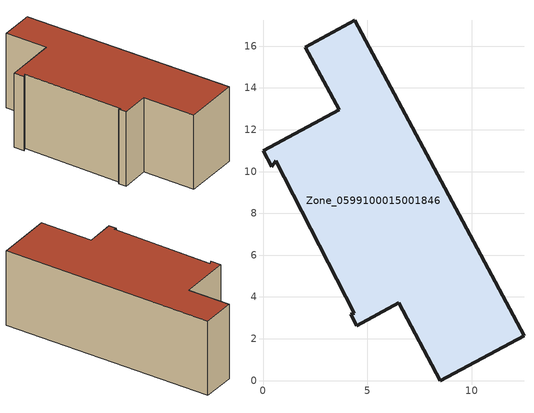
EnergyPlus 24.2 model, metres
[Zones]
Zone_0599100015001846
 floor ground (C_G): 4.36,3.21 0.61,10.51 0.41,10.23 0,10.99 3.65,12.95 2.03,15.96 4.4,17.23 12.49,2.15 8.49,0 6.5,3.71 4.49,2.63 4.2,3.17 z0.16
 wall outside (C_F): 4.36,3.21 4.2,3.17 4.49,2.63 6.5,3.71 8.49,0 12.49,2.15 4.4,17.23 2.03,15.96 3.65,12.95 0,10.99 0.41,10.23 0.61,10.51 4.36,3.21 z0.16:6.32
 roof outside (C_R): 0.61,10.51 4.36,3.21 4.2,3.17 4.49,2.63 6.5,3.71 8.49,0 12.49,2.15 4.4,17.23 2.03,15.96 3.65,12.95 0,10.99 0.41,10.23 z6.32
[BUILDING]
Pand.0599100015001846: North Axis=0; Terrain=City; Loads Convergence Tolerance Value=0.04; Temperature Convergence Tolerance Value=0.4; Solar Distribution=FullExterior; Maximum Number of Warmup Days=25; Minimum Number of Warmup Days=1
[Site:Location]
Rotterdam.The.Hague.AP_ZH_NLD Design_Conditions: Latitude=51.96; Longitude=4.45; Time Zone=1; Elevation=-4.5
[SITE:GROUNDTEMPERATURE:BUILDINGSURFACE]
18, 18, 18, 18, 18, 18, 18, 18, 18, 18, 18, 18
[MATERIAL] Thermal Absorptance=0.9; Solar Absorptance=0.7; Visible Absorptance=0.7
Name | Roughness | Thickness | Conductivity | Density | Specific Heat
G.D.1965 | MediumSmooth | 0.15 | 1 | 540 | 1210
F.D.1965 | Rough | 0.3 | 0.857143 | 1920 | 840
R.D.1965 | MediumRough | 0.2 | 0.08 | 1500 | 1000
[CONSTRUCTION]
C_G: G.D.1965
C_F: F.D.1965
C_R: R.D.1965
[ZONE]
Zone_0599100015001846: Type=1; Multiplier=1; Ceiling Height=Autocalculate; Volume=Autocalculate; Floor Area=autocalculate; Part of Total Floor Area=Yes
[ZONEINFILTRATION:DESIGNFLOWRATE]
Infil_Zone_0599100015001846: Zone or ZoneList or Space or SpaceList=Zone_0599100015001846; Schedule=AlwaysOn; Design Flow Rate Calculation Method=Flow/Area; Flow Rate per Floor Area=0.0042; Constant Term Coefficient=1; Temperature Term Coefficient=0; Velocity Term Coefficient=0; Velocity Squared Term Coefficient=0
[HVACTEMPLATE:ZONE:IDEALLOADSAIRSYSTEM]
Zone_0599100015001846: Maximum Heating Supply Air Temperature=50; Minimum Cooling Supply Air Temperature=13; Maximum Heating Supply Air Humidity Ratio=0.0156; Minimum Cooling Supply Air Humidity Ratio=0.0077; Heating Limit=NoLimit; Cooling Limit=NoLimit; Dehumidification Control Type=ConstantSensibleHeatRatio; Cooling Sensible Heat Ratio=0.7; Dehumidification Setpoint=60; Humidification Control Type=None; Humidification Setpoint=30; Outdoor Air Method=None; Outdoor Air Flow Rate per Person=0.00944; Outdoor Air Flow Rate per Zone Floor Area=0; Outdoor Air Flow Rate per Zone=0; Demand Controlled Ventilation Type=None; Outdoor Air Economizer Type=NoEconomizer; Heat Recovery Type=None; Sensible Heat Recovery Effectiveness=0.7; Latent Heat Recovery Effectiveness=0.65
[ZONECONTROL:THERMOSTAT]
ThermostatControl_Zone_0599100015001846: Zone or ZoneList=Zone_0599100015001846; Control Type Schedule=DualSetpointControlType; Control 1=Thermostat_Zone_0599100015001846; Temperature Difference Between Cutout And Setpoint=0
[THERMOSTATSETPOINT:DUALSETPOINT]
Thermostat_Zone_0599100015001846: Heating Setpoint Temperature Schedule=HeatingSetpoint_Zone_0599100015001846; Cooling Setpoint Temperature Schedule=CoolingSetpoint_Zone_0599100015001846
[SCHEDULE:COMPACT]
HeatingSetpoint_Zone_0599100015001846: Through: 12/31, For: AllDays, Until: 24:00, 21
CoolingSetpoint_Zone_0599100015001846: Through: 12/31, For: AllDays, Until: 24:00, 24
DualSetpointControlType: Through: 12/31, For: AllDays, Until: 24:00, 4
AlwaysOn: Through: 12/31, For: AllDays, Until: 24:00, 1
